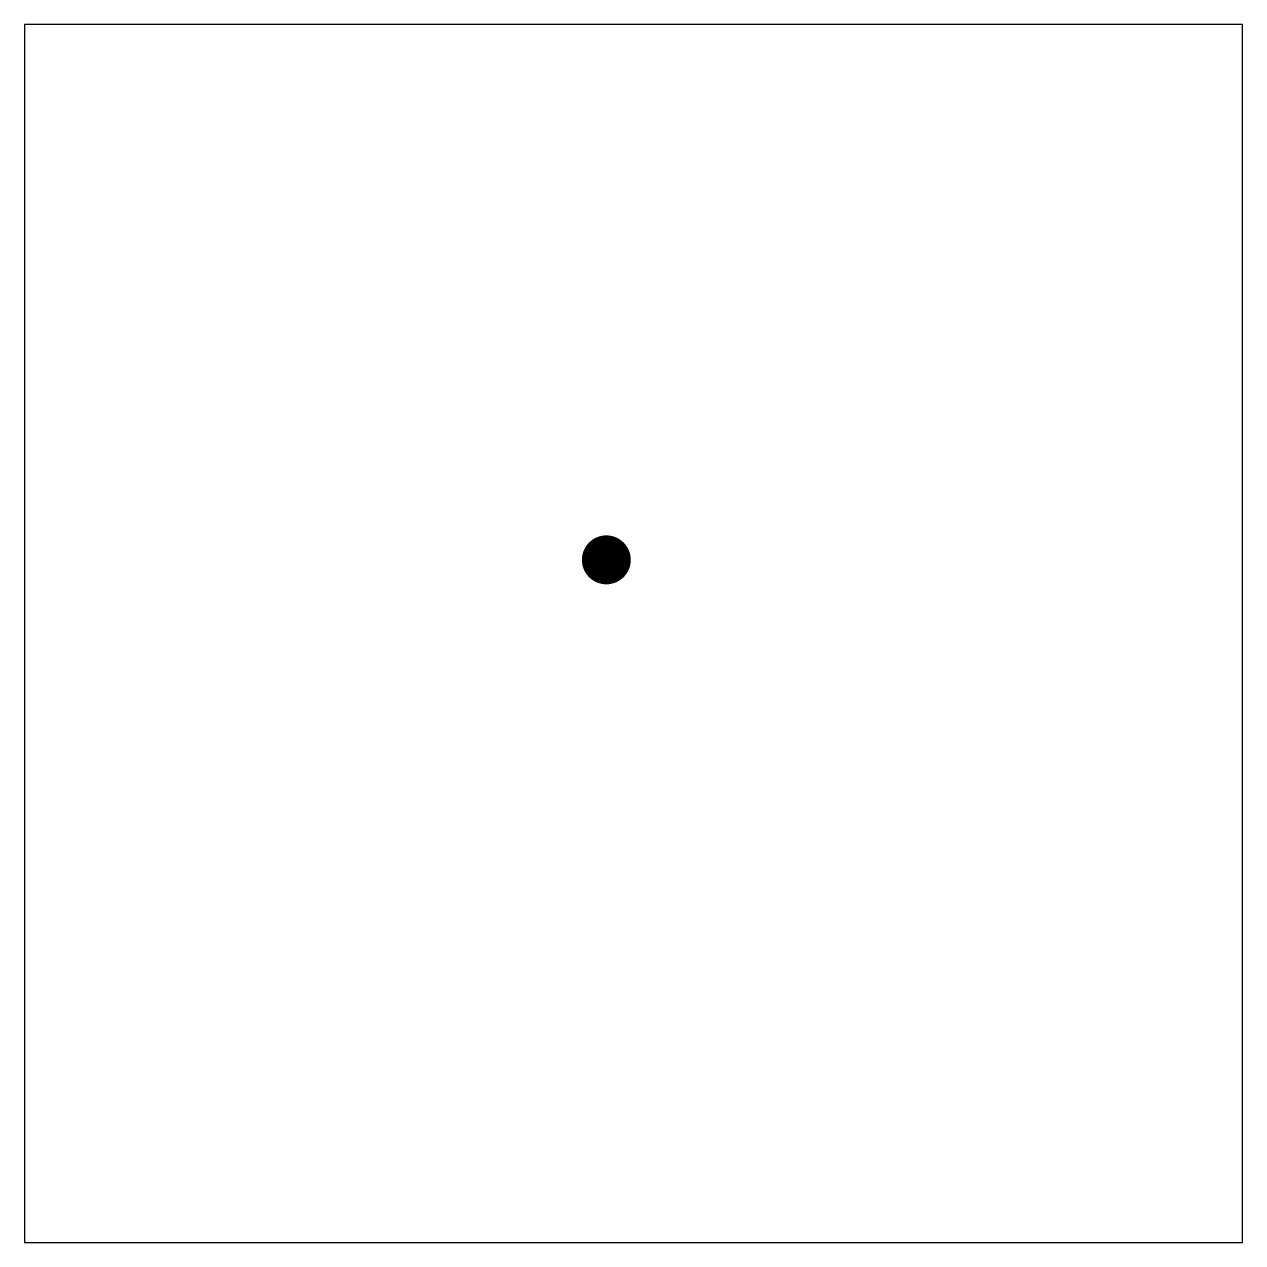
# Model space of a CAD drawing. Extents: x -10 to 10, y -10 to 10.
import ezdxf

# ---------------------------------------------------------------- set-up
doc = ezdxf.new("R2010")
doc.units = 0
for name, color, linetype in [('20', 7, 'CONTINUOUS'), ('23', 7, 'CONTINUOUS'), ('29', 253, 'CONTINUOUS'), ('30', 253, 'CONTINUOUS'), ('42', 175, 'CONTINUOUS')]:
    doc.layers.add(name, color=color, linetype=linetype)

msp = doc.modelspace()

# ---------------------------------------------------------------- linework, layer by layer
at = {"layer": '20'}
for p, q in [((10, 10), (-10, 10)), ((-10, 10), (-10, -10)), ((10, -10), (10, 10)), ((-10, -10), (10, -10))]:
    msp.add_line(p, q, dxfattribs=at)
msp.add_circle((-0.446, 1.209), 0.3, dxfattribs=at)
at = {"layer": '23'}
msp.add_point((-0.446, 1.209), dxfattribs=at)
at = {"layer": '29', "const_width": 0.4016}
msp.add_lwpolyline([(-0.446, 1.0082, 1), (-0.446, 1.4098, 1), (-0.446, 1.0082)], format="xyb", dxfattribs=at)
at = {"layer": '30', "const_width": 0.4016}
msp.add_lwpolyline([(-0.446, 1.0082, 1), (-0.446, 1.4098, 1), (-0.446, 1.0082)], format="xyb", dxfattribs=at)
at = {"layer": '42', "const_width": 1.8}
msp.add_lwpolyline([(-0.446, 1.209, 1), (-0.446, 1.209, 1), (-0.446, 1.209)], format="xyb", dxfattribs=at)

doc.saveas('drawing.dxf')
